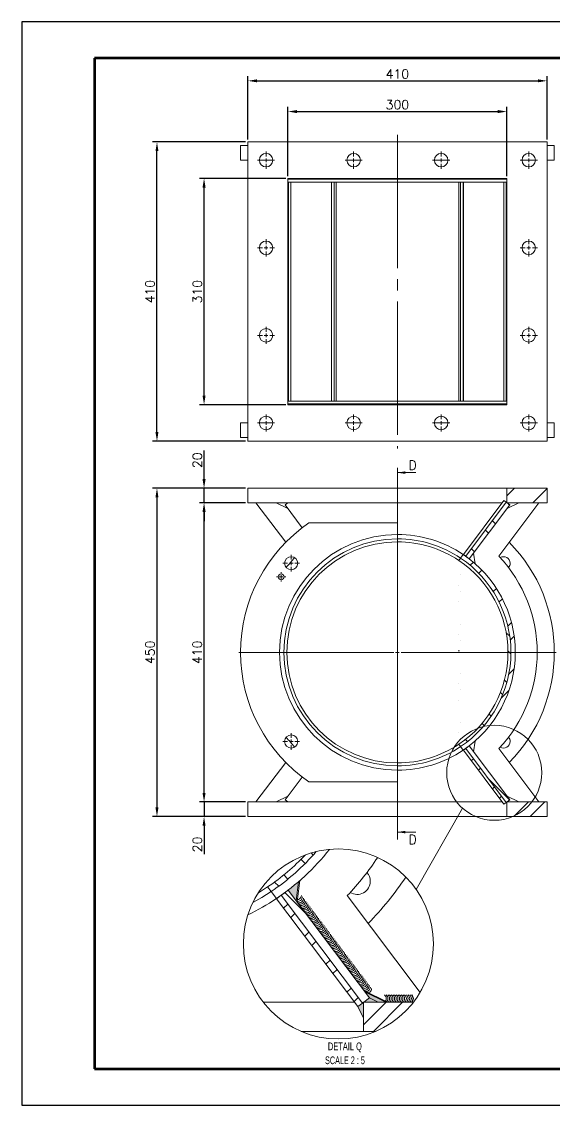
# Model space of a CAD drawing. Header units: millimetres. Extents: x -673 to 1427, y -743 to 742.
# Drawn here: x -673 to 57, y -743 to 742 of the extents above; entities that cross this region are included whole.
import ezdxf

# ---------------------------------------------------------------- set-up
doc = ezdxf.new("R2010")
doc.units = ezdxf.units.MM
doc.header["$LTSCALE"] = 12
doc.header["$MEASUREMENT"] = 0
doc.header["$PDSIZE"] = -3
doc.linetypes.add('SLD-Center', pattern=[19.05, 15.24, -1.27, 1.27, -1.27])
doc.linetypes.add('SLD-Solid', pattern=[0])
doc.layers.get('0').update_dxf_attribs({"color": 6})
doc.layers.add('Frame-title', color=6, linetype='Continuous')
doc.layers.add('mainline', color=3, linetype='Continuous')
doc.styles.add('SLDTEXTSTYLE2', font='TXT', dxfattribs={"width": 0.7})
doc.styles.add('SLDTEXTSTYLE3', font='TXT', dxfattribs={"width": 0.645455})
doc.styles.get("Standard").update_dxf_attribs({"font": 'romans.shx'})
doc.dimstyles.new('ISO-25', dxfattribs={"dimtxt": 2.5, "dimasz": 2.5, "dimexe": 1.25, "dimexo": 0.625, "dimtad": 1, "dimtxsty": 'Standard', "dimcen": 2.5, "dimadec": 0, "dimazin": 0, "dimtfac": 1, "dimtmove": 0, "dimatfit": 3, "dimfxl": 0, "dimarcsym": 0})
pattern_1 = [(45, (-595.74, -742.603), (-33.676, 33.676), []), (45, (-573.29, -742.603), (-33.676, 33.676), [])]
pattern_2 = [(135, (-595.74, -742.603), (-33.676, -33.676), []), (135, (-595.74, -720.153), (-33.676, -33.676), [])]

# ---------------------------------------------------------------- blocks, each defined once
blk = doc.blocks.new('*D30')
at = {"color": 0, "linetype": 'SLD-Solid', "lineweight": -2}
for p, q in [((-365.7, 103.1), (-493.4, 103.1)), ((-487.1, 90.6), (-487.1, -334.4)), ((-365.7, -346.9), (-493.4, -346.9))]:
    blk.add_line(p, q, dxfattribs=at)
at = {"color": 0, "linetype": 'SLD-Solid'}
for points in [[(-489.2, 90.6), (-485.1, 90.6), (-487.1, 103.1)], [(-489.2, -334.4), (-485.1, -334.4), (-487.1, -346.9)]]:
    blk.add_solid(points, dxfattribs=at)
at = {"layer": 'Defpoints', "color": 0, "linetype": 'SLD-Solid'}
for p in [(-362.6, 103.1), (-487.1, -346.9), (-362.6, -346.9)]:
    blk.add_point(p, dxfattribs=at)
at = {"color": 7, "linetype": 'SLD-Solid', "lineweight": 0, "insert": (-502.8, -121.9), "char_height": 12.5, "attachment_point": 2, "rotation": 90}
blk.add_mtext('450', dxfattribs=at)
blk = doc.blocks.new('*D31')
at = {"color": 0, "linetype": 'SLD-Solid', "lineweight": -2}
for p, q in [((-422.6, 115.6), (-422.6, 154.6)), ((-365.7, 103.1), (-428.8, 103.1)), ((-422.6, 83.1), (-422.6, 103.1)), ((-365.7, 83.1), (-428.8, 83.1)), ((-422.6, 70.6), (-422.6, 58.1))]:
    blk.add_line(p, q, dxfattribs=at)
at = {"color": 0, "linetype": 'SLD-Solid'}
for points in [[(-424.7, 115.6), (-420.5, 115.6), (-422.6, 103.1)], [(-424.7, 70.6), (-420.5, 70.6), (-422.6, 83.1)]]:
    blk.add_solid(points, dxfattribs=at)
at = {"layer": 'Defpoints', "color": 0, "linetype": 'SLD-Solid'}
for p in [(-422.6, 103.1), (-362.6, 103.1), (-362.6, 83.1)]:
    blk.add_point(p, dxfattribs=at)
at = {"color": 7, "linetype": 'SLD-Solid', "lineweight": 0, "insert": (-438.2, 141.4), "char_height": 12.5, "attachment_point": 2, "rotation": 90}
blk.add_mtext('20', dxfattribs=at)
blk = doc.blocks.new('*D32')
at = {"color": 0, "linetype": 'SLD-Solid', "lineweight": -2}
for p, q in [((-422.6, -314.4), (-422.6, -301.9)), ((-365.7, -326.9), (-428.8, -326.9)), ((-422.6, -326.9), (-422.6, -346.9)), ((-365.7, -346.9), (-428.8, -346.9)), ((-422.6, -359.4), (-422.6, -398.4))]:
    blk.add_line(p, q, dxfattribs=at)
at = {"color": 0, "linetype": 'SLD-Solid'}
for points in [[(-424.7, -314.4), (-420.5, -314.4), (-422.6, -326.9)], [(-424.7, -359.4), (-420.5, -359.4), (-422.6, -346.9)]]:
    blk.add_solid(points, dxfattribs=at)
at = {"layer": 'Defpoints', "color": 0, "linetype": 'SLD-Solid'}
for p in [(-362.6, -326.9), (-422.6, -346.9), (-362.6, -346.9)]:
    blk.add_point(p, dxfattribs=at)
at = {"color": 7, "linetype": 'SLD-Solid', "lineweight": 0, "insert": (-438.2, -385.1), "char_height": 12.5, "attachment_point": 2, "rotation": 90}
blk.add_mtext('20', dxfattribs=at)
blk = doc.blocks.new('SW_CENTERMARKSYMBOL_1')
at = {"color": 0, "linetype": 'SLD-Solid', "lineweight": 0}
for p, q in [((0, 1), (0, 43.5)), ((-1, 0), (-43.5, 0)), ((0, 0), (-0.5, 0)), ((0, 0), (0, 0.5)), ((0, 0), (0, -0.5)), ((0, 0), (0.5, 0)), ((1, 0), (43.5, 0)), ((0, -1), (0, -43.5))]:
    blk.add_line(p, q, dxfattribs=at)
blk = doc.blocks.new('SW_CENTERMARKSYMBOL_2')
at = {"color": 0, "linetype": 'SLD-Solid', "lineweight": 0}
for p, q in [((-1, 0), (-2.3, 0)), ((0, 0), (-0.5, 0)), ((0, 1), (0, 2.3)), ((0, 0), (0, 0.5)), ((0, 0), (0, -0.5)), ((0, 0), (0.5, 0)), ((1, 0), (2.3, 0)), ((0, -1), (0, -2.3))]:
    blk.add_line(p, q, dxfattribs=at)
blk = doc.blocks.new('SW_CENTERMARKSYMBOL_3')
at = {"color": 0, "linetype": 'SLD-Solid', "lineweight": 0}
for p, q in [((-1, 0), (-1.3, 0)), ((0, 0), (-0.5, 0)), ((0, 1), (0, 1.3)), ((0, 0), (0, 0.5)), ((0, 0), (0, -0.5)), ((0, 0), (0.5, 0)), ((1, 0), (1.3, 0)), ((0, -1), (0, -1.3))]:
    blk.add_line(p, q, dxfattribs=at)
blk = doc.blocks.new('SW_CENTERMARKSYMBOL_4')
at = {"color": 0, "linetype": 'SLD-Solid', "lineweight": 0}
for p, q in [((-1, 0), (-2.3, 0)), ((0, 0), (-0.5, 0)), ((0, 1), (0, 2.3)), ((0, 0), (0, 0.5)), ((0, 0), (0, -0.5)), ((0, 0), (0.5, 0)), ((1, 0), (2.3, 0)), ((0, -1), (0, -2.3))]:
    blk.add_line(p, q, dxfattribs=at)
blk = doc.blocks.new('*D33')
at = {"color": 0, "linetype": 'SLD-Solid', "lineweight": -2}
for p, q in [((-362.6, 580.7), (-362.6, 667.6)), ((-350.1, 661.3), (34.9, 661.3)), ((47.4, 580.7), (47.4, 667.6))]:
    blk.add_line(p, q, dxfattribs=at)
at = {"color": 0, "linetype": 'SLD-Solid'}
for points in [[(-350.1, 663.4), (-350.1, 659.3), (-362.6, 661.3)], [(34.9, 663.4), (34.9, 659.3), (47.4, 661.3)]]:
    blk.add_solid(points, dxfattribs=at)
at = {"layer": 'Defpoints', "color": 0, "linetype": 'SLD-Solid'}
for p in [(47.4, 661.3), (-362.6, 577.5), (47.4, 577.5)]:
    blk.add_point(p, dxfattribs=at)
at = {"color": 7, "linetype": 'SLD-Solid', "lineweight": 0, "insert": (-157.6, 677), "char_height": 12.5, "attachment_point": 2}
blk.add_mtext('410', dxfattribs=at)
blk = doc.blocks.new('*D34')
at = {"color": 0, "linetype": 'SLD-Solid', "lineweight": -2}
for p, q in [((-365.7, 577.5), (-493.4, 577.5)), ((-487.1, 180), (-487.1, 565)), ((-365.7, 167.5), (-493.4, 167.5))]:
    blk.add_line(p, q, dxfattribs=at)
at = {"color": 0, "linetype": 'SLD-Solid'}
for points in [[(-489.2, 565), (-485.1, 565), (-487.1, 577.5)], [(-489.2, 180), (-485.1, 180), (-487.1, 167.5)]]:
    blk.add_solid(points, dxfattribs=at)
at = {"layer": 'Defpoints', "color": 0, "linetype": 'SLD-Solid'}
for p in [(-487.1, 577.5), (-362.6, 577.5), (-362.6, 167.5)]:
    blk.add_point(p, dxfattribs=at)
at = {"color": 7, "linetype": 'SLD-Solid', "lineweight": 0, "insert": (-502.8, 372.5), "char_height": 12.5, "attachment_point": 2, "rotation": 90}
blk.add_mtext('410', dxfattribs=at)
blk = doc.blocks.new('*D35')
at = {"color": 0, "linetype": 'SLD-Solid', "lineweight": -2}
for p, q in [((-307.6, 530.7), (-307.6, 625.5)), ((-7.6, 530.7), (-7.6, 625.5)), ((-295.1, 619.2), (-20.1, 619.2))]:
    blk.add_line(p, q, dxfattribs=at)
at = {"color": 0, "linetype": 'SLD-Solid'}
for points in [[(-295.1, 621.3), (-295.1, 617.1), (-307.6, 619.2)], [(-20.1, 621.3), (-20.1, 617.1), (-7.6, 619.2)]]:
    blk.add_solid(points, dxfattribs=at)
at = {"layer": 'Defpoints', "color": 0, "linetype": 'SLD-Solid'}
for p in [(-7.6, 619.2), (-307.6, 527.5), (-7.6, 527.5)]:
    blk.add_point(p, dxfattribs=at)
at = {"color": 7, "linetype": 'SLD-Solid', "lineweight": 0, "insert": (-157.6, 634.8), "char_height": 12.5, "attachment_point": 2}
blk.add_mtext('300', dxfattribs=at)
blk = doc.blocks.new('*D36')
at = {"color": 0, "linetype": 'SLD-Solid', "lineweight": -2}
for p, q in [((-310.7, 527.5), (-428.8, 527.5)), ((-422.6, 230), (-422.6, 515)), ((-310.7, 217.5), (-428.8, 217.5))]:
    blk.add_line(p, q, dxfattribs=at)
at = {"color": 0, "linetype": 'SLD-Solid'}
for points in [[(-424.7, 515), (-420.5, 515), (-422.6, 527.5)], [(-424.7, 230), (-420.5, 230), (-422.6, 217.5)]]:
    blk.add_solid(points, dxfattribs=at)
at = {"layer": 'Defpoints', "color": 0, "linetype": 'SLD-Solid'}
for p in [(-422.6, 527.5), (-307.6, 527.5), (-307.6, 217.5)]:
    blk.add_point(p, dxfattribs=at)
at = {"color": 7, "linetype": 'SLD-Solid', "lineweight": 0, "insert": (-438.2, 372.5), "char_height": 12.5, "attachment_point": 2, "rotation": 90}
blk.add_mtext('310', dxfattribs=at)
blk = doc.blocks.new('SW_CENTERMARKSYMBOL_5')
at = {"color": 0, "linetype": 'SLD-Solid', "lineweight": 0}
for p, q in [((-1, 0), (-2.35, 0)), ((0, 0), (-0.5, 0)), ((0, 1), (0, 2.35)), ((0, 0), (0, 0.5)), ((0, 0), (0, -0.5)), ((0, 0), (0.5, 0)), ((1, 0), (2.35, 0)), ((0, -1), (0, -2.35))]:
    blk.add_line(p, q, dxfattribs=at)
blk = doc.blocks.new('SW_CENTERMARKSYMBOL_6')
at = {"color": 0, "linetype": 'SLD-Solid', "lineweight": 0}
for p, q in [((-1, 0), (-2.35, 0)), ((0, 0), (-0.5, 0)), ((0, 1), (0, 2.35)), ((0, 0), (0, 0.5)), ((0, 0), (0, -0.5)), ((0, 0), (0.5, 0)), ((1, 0), (2.35, 0)), ((0, -1), (0, -2.35))]:
    blk.add_line(p, q, dxfattribs=at)
blk = doc.blocks.new('SW_CENTERMARKSYMBOL_7')
at = {"color": 0, "linetype": 'SLD-Solid', "lineweight": 0}
for p, q in [((-1, 0), (-2.35, 0)), ((0, 0), (-0.5, 0)), ((0, 1), (0, 2.35)), ((0, 0), (0, 0.5)), ((0, 0), (0, -0.5)), ((0, 0), (0.5, 0)), ((1, 0), (2.35, 0)), ((0, -1), (0, -2.35))]:
    blk.add_line(p, q, dxfattribs=at)
blk = doc.blocks.new('SW_CENTERMARKSYMBOL_8')
at = {"color": 0, "linetype": 'SLD-Solid', "lineweight": 0}
for p, q in [((-1, 0), (-2.35, 0)), ((0, 0), (-0.5, 0)), ((0, 1), (0, 2.35)), ((0, 0), (0, 0.5)), ((0, 0), (0, -0.5)), ((0, 0), (0.5, 0)), ((1, 0), (2.35, 0)), ((0, -1), (0, -2.35))]:
    blk.add_line(p, q, dxfattribs=at)
blk = doc.blocks.new('SW_CENTERMARKSYMBOL_9')
at = {"color": 0, "linetype": 'SLD-Solid', "lineweight": 0}
for p, q in [((-1, 0), (-2.35, 0)), ((0, 0), (-0.5, 0)), ((0, 1), (0, 2.35)), ((0, 0), (0, 0.5)), ((0, 0), (0, -0.5)), ((0, 0), (0.5, 0)), ((1, 0), (2.35, 0)), ((0, -1), (0, -2.35))]:
    blk.add_line(p, q, dxfattribs=at)
blk = doc.blocks.new('SW_CENTERMARKSYMBOL_10')
at = {"color": 0, "linetype": 'SLD-Solid', "lineweight": 0}
for p, q in [((-1, 0), (-2.35, 0)), ((0, 0), (-0.5, 0)), ((0, 1), (0, 2.35)), ((0, 0), (0, 0.5)), ((0, 0), (0, -0.5)), ((0, 0), (0.5, 0)), ((1, 0), (2.35, 0)), ((0, -1), (0, -2.35))]:
    blk.add_line(p, q, dxfattribs=at)
blk = doc.blocks.new('SW_CENTERMARKSYMBOL_11')
at = {"color": 0, "linetype": 'SLD-Solid', "lineweight": 0}
for p, q in [((-1, 0), (-2.35, 0)), ((0, 0), (-0.5, 0)), ((0, 1), (0, 2.35)), ((0, 0), (0, 0.5)), ((0, 0), (0, -0.5)), ((0, 0), (0.5, 0)), ((1, 0), (2.35, 0)), ((0, -1), (0, -2.35))]:
    blk.add_line(p, q, dxfattribs=at)
blk = doc.blocks.new('SW_CENTERMARKSYMBOL_12')
at = {"color": 0, "linetype": 'SLD-Solid', "lineweight": 0}
for p, q in [((-1, 0), (-2.35, 0)), ((0, 0), (-0.5, 0)), ((0, 1), (0, 2.35)), ((0, 0), (0, 0.5)), ((0, 0), (0, -0.5)), ((0, 0), (0.5, 0)), ((1, 0), (2.35, 0)), ((0, -1), (0, -2.35))]:
    blk.add_line(p, q, dxfattribs=at)
blk = doc.blocks.new('SW_CENTERMARKSYMBOL_13')
at = {"color": 0, "linetype": 'SLD-Solid', "lineweight": 0}
for p, q in [((-1, 0), (-2.35, 0)), ((0, 0), (-0.5, 0)), ((0, 1), (0, 2.35)), ((0, 0), (0, 0.5)), ((0, 0), (0, -0.5)), ((0, 0), (0.5, 0)), ((1, 0), (2.35, 0)), ((0, -1), (0, -2.35))]:
    blk.add_line(p, q, dxfattribs=at)
blk = doc.blocks.new('SW_CENTERMARKSYMBOL_14')
at = {"color": 0, "linetype": 'SLD-Solid', "lineweight": 0}
for p, q in [((-1, 0), (-2.35, 0)), ((0, 0), (-0.5, 0)), ((0, 1), (0, 2.35)), ((0, 0), (0, 0.5)), ((0, 0), (0, -0.5)), ((0, 0), (0.5, 0)), ((1, 0), (2.35, 0)), ((0, -1), (0, -2.35))]:
    blk.add_line(p, q, dxfattribs=at)
blk = doc.blocks.new('SW_CENTERMARKSYMBOL_15')
at = {"color": 0, "linetype": 'SLD-Solid', "lineweight": 0}
for p, q in [((-1, 0), (-2.35, 0)), ((0, 0), (-0.5, 0)), ((0, 1), (0, 2.35)), ((0, 0), (0, 0.5)), ((0, 0), (0, -0.5)), ((0, 0), (0.5, 0)), ((1, 0), (2.35, 0)), ((0, -1), (0, -2.35))]:
    blk.add_line(p, q, dxfattribs=at)
blk = doc.blocks.new('SW_CENTERMARKSYMBOL_16')
at = {"color": 0, "linetype": 'SLD-Solid', "lineweight": 0}
for p, q in [((-1, 0), (-2.35, 0)), ((0, 0), (-0.5, 0)), ((0, 1), (0, 2.35)), ((0, 0), (0, 0.5)), ((0, 0), (0, -0.5)), ((0, 0), (0.5, 0)), ((1, 0), (2.35, 0)), ((0, -1), (0, -2.35))]:
    blk.add_line(p, q, dxfattribs=at)
blk = doc.blocks.new('SW_HATCH_3')
at = {"color": 0, "linetype": 'SLD-Solid', "lineweight": 0}
for p, q in [((7.27, 6.2), (8.4, 5.07)), ((9.99, 7.97), (10.59, 7.37)), ((0, 0), (1.15, -1.15)), ((2.54, 1.95), (3.68, 0.81)), ((2.86, -2.86), (8.5, -8.5)), ((3.63, -6.03), (2.49, -7.17)), ((5.56, -8.59), (4.42, -9.73)), ((9.42, -13.71), (8.28, -14.85)), ((11.35, -16.27), (10.21, -17.41)), ((15.21, -21.39), (14.07, -22.53)), ((17.14, -23.95), (15.99, -25.09)), ((21, -29.07), (19.85, -30.21)), ((22.93, -31.63), (21.78, -32.77)), ((23.76, -32.74), (24.16, -33.14)), ((30.59, -32.95), (24.42, -39.12)), ((35.08, -32.95), (27.08, -40.95))]:
    blk.add_line(p, q, dxfattribs=at)
blk = doc.blocks.new('SW_NOTE_40')
at = {"color": 0, "linetype": 'Continuous', "lineweight": 0, "attachment_point": 2}
for s, insert, char_height, style in [('DETAIL Q', (4.66, 2.73), 2.117, 'SLDTEXTSTYLE2'), ('SCALE 2 : 5', (4.68, -1.09), 2.1167, 'SLDTEXTSTYLE3')]:
    blk.add_mtext(s, dxfattribs=dict(at, insert=insert, char_height=char_height, style=style))
blk = doc.blocks.new('*D48')
at = {"color": 0, "linetype": 'SLD-Solid', "lineweight": -2}
for p, q in [((-365.7, 83.1), (-428.8, 83.1)), ((-422.6, -314.4), (-422.6, 70.6)), ((-365.7, -326.9), (-428.8, -326.9))]:
    blk.add_line(p, q, dxfattribs=at)
at = {"color": 0, "linetype": 'SLD-Solid'}
for points in [[(-424.7, 70.6), (-420.5, 70.6), (-422.6, 83.1)], [(-424.7, -314.4), (-420.5, -314.4), (-422.6, -326.9)]]:
    blk.add_solid(points, dxfattribs=at)
at = {"layer": 'Defpoints', "color": 0, "linetype": 'SLD-Solid'}
for p in [(-422.6, 83.1), (-362.6, 83.1), (-362.6, -326.9)]:
    blk.add_point(p, dxfattribs=at)
at = {"color": 7, "linetype": 'SLD-Solid', "lineweight": 0, "insert": (-432, -121.9), "char_height": 12.5, "attachment_point": 5, "rotation": 90}
blk.add_mtext('410', dxfattribs=at)

msp = doc.modelspace()

# ---------------------------------------------------------------- hatches: boundary and pattern name
at = {"linetype": 'SLD-Solid', "lineweight": 0}
h = msp.add_hatch(dxfattribs=at)
h.set_pattern_fill('ANSI32', scale=5, style=0)
h.set_pattern_definition(pattern_1)
h.paths.add_polyline_path([(47.409, 83.119), (47.409, 103.119), (-7.591, 103.119), (-7.591, 83.119)], flags=0)
h = msp.add_hatch(dxfattribs=at)
h.set_pattern_fill('ANSI32', scale=5, style=0)
h.set_pattern_definition(pattern_1)
h.paths.add_polyline_path([(-11.584, 86.128), (-67.247, 12.26), (-64.053, 9.853), (-8.389, 83.721)], flags=0)
h = msp.add_hatch(dxfattribs=at)
h.set_pattern_fill('ANSI32', scale=5, angle=90, style=0)
h.set_pattern_definition(pattern_2)
h.paths.add_polyline_path([(-59.261, 6.242), (-3.597, 80.11), (-8.389, 83.721), (-64.053, 9.853)], flags=0)
h = msp.add_hatch(dxfattribs=at)
h.set_pattern_fill('ANSI32', scale=5, angle=90, style=0)
h.set_pattern_definition(pattern_2)
edge = h.paths.add_edge_path(flags=0)
edge.add_line((-73.412, -247.842), (-71.001, -251.042))
edge.add_arc((-157.591, -121.881), 155.5, 303.838191, 416.161809)
edge.add_line((-71.001, 7.279), (-73.412, 4.08))
edge.add_arc((-157.591, -121.881), 151.5, -56.245377, 56.245377, ccw=False)
h = msp.add_hatch(dxfattribs=at)
h.set_pattern_fill('ANSI32', scale=5, style=0)
h.set_pattern_definition(pattern_1)
edge = h.paths.add_edge_path(flags=0)
edge.add_line((-71.001, -251.042), (-67.384, -255.84))
edge.add_arc((-157.591, -121.881), 161.5, 303.955771, 416.044229)
edge.add_line((-67.384, 12.078), (-71.001, 7.279))
edge.add_arc((-157.591, -121.881), 155.5, -56.161809, 56.161809, ccw=False)
h = msp.add_hatch(dxfattribs=at)
h.set_pattern_fill('ANSI32', scale=5, angle=90, style=0)
h.set_pattern_definition(pattern_2)
h.paths.add_polyline_path([(-3.597, -323.872), (-59.261, -250.004), (-64.053, -253.615), (-8.389, -327.483)], flags=0)
h = msp.add_hatch(dxfattribs=at)
h.set_pattern_fill('ANSI32', scale=5, style=0)
h.set_pattern_definition(pattern_1)
h.paths.add_polyline_path([(-67.247, -256.022), (-11.584, -329.89), (-8.389, -327.483), (-64.053, -253.615)], flags=0)
h = msp.add_hatch(dxfattribs=at)
h.set_pattern_fill('ANSI32', scale=5, style=0)
h.set_pattern_definition(pattern_1)
h.paths.add_polyline_path([(47.409, -346.881), (47.409, -326.881), (-7.591, -326.881), (-7.591, -346.881)], flags=0)
for points in [[(-293.285, -436.222), (-295.569, -438.179), (-299.415, -441.375), (-303.309, -444.51), (-307.246, -447.58), (-307.238, -447.59), (-296.413, -461.955)], [(-202.209, -586.968), (-195.912, -595.325), (-191.377, -601.344), (-173.377, -601.344)]]:
    msp.add_hatch(color=7, dxfattribs=at).paths.add_polyline_path(points, flags=0)

# ---------------------------------------------------------------- linework, layer by layer
at = {"color": 7, "linetype": 'SLD-Center', "lineweight": 0}
msp.add_line((-157.591, 587.534), (-157.591, 157.534), dxfattribs=at)
at = {"color": 7, "linetype": 'SLD-Solid', "lineweight": 15}
for p, q in [((-372.591, 572.534), (-372.591, 552.534)), ((-372.591, 572.534), (-362.591, 572.534)), ((-362.591, 167.534), (-362.591, 577.534)), ((-362.591, 577.534), (47.409, 577.534)), ((47.409, 577.534), (47.409, 167.534)), ((47.409, 572.534), (57.409, 572.534)), ((57.409, 552.534), (57.409, 572.534)), ((-372.591, 552.534), (-362.591, 552.534)), ((-346.841, 552.534), (-328.341, 552.534)), ((-226.841, 552.534), (-208.341, 552.534)), ((-106.841, 552.534), (-88.341, 552.534)), ((13.159, 552.534), (31.659, 552.534)), ((47.409, 552.534), (57.409, 552.534)), ((-307.591, 527.534), (-7.591, 527.534)), ((-307.591, 217.534), (-307.591, 527.534)), ((-7.591, 526.534), (-307.591, 526.534)), ((-307.591, 522.534), (-306.792, 522.534)), ((-306.792, 522.534), (-303.597, 522.534)), ((-306.792, 522.534), (-306.792, 222.534)), ((-303.597, 522.534), (-303.597, 222.534)), ((-303.597, 522.534), (-301.33, 522.534)), ((-13.851, 522.534), (-301.33, 522.534)), ((-247.934, 522.534), (-247.934, 222.534)), ((-247.797, 222.534), (-247.797, 522.534)), ((-244.181, 222.534), (-244.181, 522.534)), ((-241.77, 222.534), (-241.77, 522.534)), ((-73.412, 522.534), (-73.412, 222.534)), ((-71.001, 522.534), (-71.001, 222.534)), ((-67.384, 522.534), (-67.384, 222.534)), ((-67.247, 522.534), (-67.247, 222.534)), ((-11.584, 522.534), (-13.851, 522.534)), ((-11.584, 522.534), (-11.584, 222.534)), ((-8.389, 522.534), (-11.584, 522.534)), ((-8.389, 522.534), (-8.389, 222.534)), ((-7.591, 522.534), (-8.389, 522.534)), ((-7.591, 527.534), (-7.591, 217.534)), ((-307.591, 222.534), (-306.792, 222.534)), ((-307.591, 218.534), (-7.591, 218.534)), ((-7.591, 217.534), (-307.591, 217.534)), ((-306.792, 222.534), (-303.597, 222.534)), ((-303.597, 222.534), (-301.33, 222.534)), ((-13.851, 222.534), (-301.33, 222.534)), ((-11.584, 222.534), (-13.851, 222.534)), ((-8.389, 222.534), (-11.584, 222.534)), ((-7.591, 222.534), (-8.389, 222.534)), ((-372.591, 192.534), (-372.591, 172.534)), ((-372.591, 192.534), (-362.591, 192.534)), ((-346.841, 192.534), (-328.341, 192.534)), ((-226.841, 192.534), (-208.341, 192.534)), ((-106.841, 192.534), (-88.341, 192.534)), ((13.159, 192.534), (31.659, 192.534)), ((47.409, 192.534), (57.409, 192.534)), ((57.409, 172.534), (57.409, 192.534)), ((-372.591, 172.534), (-362.591, 172.534)), ((47.409, 167.534), (-362.591, 167.534)), ((47.409, 172.534), (57.409, 172.534)), ((-362.591, 83.119), (-362.591, 103.119)), ((-157.591, 103.119), (-362.591, 103.119)), ((-157.591, 103.119), (-157.591, 83.119)), ((-157.591, 103.119), (-7.591, 103.119)), ((-7.591, 83.119), (-7.591, 103.119)), ((47.409, 103.119), (-7.591, 103.119)), ((47.409, 83.119), (47.409, 103.119)), ((-157.591, 83.119), (-362.591, 83.119)), ((-310.687, 29.071), (-351.415, 83.119)), ((-307.833, 75.133), (-323.851, 83.119)), ((-311.584, 80.11), (-307.591, 83.119)), ((-288.115, 48.965), (-311.584, 80.11)), ((-13.851, 83.119), (-157.591, 83.119)), ((-157.591, 83.119), (-157.591, 55.619)), ((-11.584, 86.128), (-67.247, 12.26)), ((-8.389, 83.721), (-64.053, 9.853)), ((-59.261, 6.242), (-3.597, 80.11)), ((-18.809, 10.074), (36.234, 83.119)), ((-8.389, 83.721), (-11.584, 86.128)), ((-3.597, 80.11), (-8.389, 83.721)), ((-7.591, 83.119), (47.409, 83.119)), ((-7.348, 75.133), (8.67, 83.119)), ((-278.911, 55.619), (-157.591, 55.619)), ((-157.591, 55.619), (-157.591, 39.619)), ((-157.591, 39.619), (-157.591, 33.619)), ((-157.591, 33.619), (-157.591, 29.619)), ((-71.001, 7.279), (-73.412, 4.08)), ((-67.384, 12.078), (-71.001, 7.279)), ((-67.247, 12.26), (-64.053, 9.853)), ((-64.053, 9.853), (-59.261, 6.242)), ((-59.265, 6.237), (-59.261, 6.242)), ((-53.246, 14.223), (-51.194, -0.382)), ((-73.412, -247.842), (-71.001, -251.042)), ((-71.001, -251.042), (-67.384, -255.84)), ((-59.261, -250.004), (-64.053, -253.615)), ((-59.265, -249.999), (-59.261, -250.004)), ((-3.597, -323.872), (-59.261, -250.004)), ((-51.271, -243.447), (-53.193, -258.057)), ((-64.053, -253.615), (-67.247, -256.022)), ((-67.247, -256.022), (-11.584, -329.89)), ((-64.053, -253.615), (-8.389, -327.483)), ((36.234, -326.881), (-18.809, -253.836)), ((-351.415, -326.881), (-310.687, -272.833)), ((-157.591, -273.381), (-157.591, -277.381)), ((-157.591, -277.381), (-157.591, -283.381)), ((-288.115, -292.727), (-311.584, -323.872)), ((-157.591, -283.381), (-157.591, -299.381)), ((-278.911, -299.381), (-157.591, -299.381)), ((-157.591, -299.381), (-157.591, -326.881)), ((-323.851, -326.881), (-307.833, -318.895)), ((-311.584, -323.872), (-307.591, -326.881)), ((-8.389, -327.483), (-3.597, -323.872)), ((8.67, -326.881), (-7.348, -318.895)), ((-362.591, -326.881), (-362.591, -346.881)), ((-362.591, -326.881), (-157.591, -326.881)), ((-13.851, -326.881), (-157.591, -326.881)), ((-157.591, -326.881), (-157.591, -346.881)), ((-11.584, -329.89), (-8.389, -327.483)), ((-7.591, -346.881), (-7.591, -326.881)), ((47.409, -326.881), (-7.591, -326.881)), ((47.409, -346.881), (47.409, -326.881)), ((-362.591, -346.881), (-157.591, -346.881)), ((-7.591, -346.881), (-157.591, -346.881)), ((-7.591, -346.881), (47.409, -346.881)), ((-335.54, -443.265), (-330.718, -449.664)), ((-291.258, -434.476), (-295.102, -463.695)), ((-330.718, -449.664), (-323.485, -459.262)), ((-316.822, -454.812), (-323.211, -459.626)), ((-323.211, -459.626), (-211.884, -607.362)), ((-307.238, -447.59), (-316.822, -454.812)), ((-316.822, -454.812), (-205.495, -602.547)), ((-307.246, -447.58), (-307.238, -447.59)), ((-195.912, -595.325), (-307.238, -447.59)), ((-126.474, -587.774), (-226.336, -455.253)), ((-171.377, -601.344), (-203.413, -585.371)), ((-216.419, -601.344), (-341.328, -601.344)), ((-211.884, -607.362), (-205.495, -602.547)), ((-205.495, -602.547), (-195.912, -595.325)), ((-203.898, -641.344), (-203.898, -601.344)), ((-135.707, -601.344), (-203.898, -601.344)), ((-203.898, -641.344), (-289.302, -641.344)), ((-203.898, -641.344), (-187.732, -641.344))]:
    msp.add_line(p, q, dxfattribs=at)
at = {"color": 7, "linetype": 'SLD-Solid', "lineweight": 0}
for p, q in [((-157.591, 130.918), (-157.591, -378.18)), ((-132.341, 124.418), (-157.591, 124.418)), ((-68.406, -335.365), (-131.962, -446.634)), ((-132.341, -368.18), (-157.591, -368.18)), ((-293.285, -436.222), (-296.413, -461.955)), ((-202.209, -586.968), (-173.377, -601.344)), ((-211.884, -607.362), (-203.898, -623.344)), ((-195.912, -595.325), (-183.898, -601.344))]:
    msp.add_line(p, q, dxfattribs=at)
at = {"color": 7, "linetype": 'SLD-Solid', "lineweight": 15, "flags": 128}
for points in [[(-335.54, -443.265), (-348.106, -451.224), (-348.173, -451.262)], [(-330.718, -449.664), (-343.636, -457.871), (-355.71, -464.733)], [(-330.718, -449.664), (-343.636, -457.871), (-355.71, -464.733)]]:
    msp.add_lwpolyline(points, dxfattribs=at)
at = {"color": 7, "linetype": 'SLD-Solid', "lineweight": 15}
for centre, radius in [((-337.591, 552.534), 9.25), ((-217.591, 552.534), 9.25), ((-97.591, 552.534), 9.25), ((22.409, 552.534), 9.25), ((-337.591, 432.534), 9.25), ((22.409, 432.534), 9.25), ((-337.591, 312.534), 9.25), ((22.409, 312.534), 9.25), ((-337.591, 192.534), 9.25), ((-217.591, 192.534), 9.25), ((-97.591, 192.534), 9.25), ((22.409, 192.534), 9.25), ((-303.139, 0.249), 9), ((-316.938, -18.4), 4), ((-303.139, -244.011), 9)]:
    msp.add_circle(centre, radius, dxfattribs=at)
at = {"color": 7, "linetype": 'SLD-Solid', "lineweight": 0}
for centre, radius in [((-24.9, -286.938), 65.099), ((-238.517, -521.452), 130.199)]:
    msp.add_circle(centre, radius, dxfattribs=at)
at = {"color": 7, "linetype": 'SLD-Solid', "lineweight": 15}
for centre, radius, start, end in [((-157.591, -121.881), 215, 124.35252, 235.64748), ((-157.591, -121.881), 161.5, 90, 270), ((-157.591, -121.881), 155.5, 90, 270), ((-157.591, -121.881), 161.5, 56.044229, 90), ((-157.591, -121.881), 155.5, 56.161809, 90), ((-157.591, -121.881), 151.5, 90, 270), ((-157.591, -121.881), 151.5, 56.245377, 90), ((-157.591, -121.881), 215, 315.404147, 44.595853), ((-157.591, -121.881), 191.5, 137.33421, 142.66579), ((-157.591, -121.881), 151.5, 303.754623, 56.245377), ((-157.591, -121.881), 155.5, 303.838191, 56.161809), ((-157.591, -121.881), 161.5, 303.955771, 56.044229), ((-157.591, -121.881), 191.5, 316.444378, 43.555622), ((-12.042, 0.249), 9, 0, 121.741447), ((-12.042, 0.249), 9, 318.258553, 0), ((-157.591, -121.881), 191.5, 217.33421, 222.66579), ((-157.591, -121.881), 151.5, 270, 303.754623), ((-157.591, -121.881), 155.5, 270, 303.838191), ((-12.042, -244.011), 9, 238.258553, 0), ((-12.042, -244.011), 9, 0, 41.741447), ((-157.591, -121.881), 161.5, 270, 303.955771), ((-500.236, -196.28), 296.861, 303.696423, 316.83901), ((-500.694, -195.452), 305.804, 303.768236, 319.307413), ((-501.951, -193.839), 319.842, 303.916202, 321.753729), ((-502.991, -192.134), 381.799, 316.436537, 326.489174), ((-212.801, -435.603), 18, 359.999989, 41.741643), ((-497.195, -197.38), 420.989, 315.348688, 326.503048), ((-212.801, -435.603), 18, 238.258633, 359.999904), ((-502.27, -193.89), 319.978, 295.898972, 303.968607), ((-495.11, -205.565), 306.296, 295.658067, 304.078179)]:
    msp.add_arc(centre, radius, start, end, dxfattribs=at)
at = {"color": 7, "linetype": 'SLD-Solid', "lineweight": 0}
for centre, radius, start, end in [((-295.54, -454.806), 6.316, 254.655895, 359.344097), ((-294.061, -456.768), 6.316, 254.655895, 359.344097), ((-292.583, -458.731), 6.316, 254.655895, 359.344097), ((-291.104, -460.693), 6.316, 254.655895, 359.344097), ((-289.625, -462.655), 6.316, 254.655895, 359.344097), ((-288.146, -464.618), 6.316, 254.655895, 359.344097), ((-286.667, -466.58), 6.316, 254.655895, 359.344097), ((-285.189, -468.543), 6.316, 254.655895, 359.344097), ((-283.71, -470.505), 6.316, 254.655895, 359.344097), ((-282.231, -472.468), 6.316, 254.655895, 359.344097), ((-280.752, -474.43), 6.316, 254.655895, 359.344097), ((-279.273, -476.393), 6.316, 254.655895, 359.344097), ((-277.794, -478.355), 6.316, 254.655895, 359.344097), ((-276.316, -480.318), 6.316, 254.655895, 359.344097), ((-274.837, -482.28), 6.316, 254.655895, 359.344097), ((-273.358, -484.243), 6.316, 254.655895, 359.344097), ((-271.879, -486.205), 6.316, 254.655895, 359.344097), ((-270.4, -488.168), 6.316, 254.655895, 359.344097), ((-268.921, -490.13), 6.316, 254.655895, 359.344097), ((-267.443, -492.092), 6.316, 254.655895, 359.344097), ((-265.964, -494.055), 6.316, 254.655895, 359.344097), ((-264.485, -496.017), 6.316, 254.655895, 359.344097), ((-263.006, -497.98), 6.316, 254.655895, 359.344097), ((-261.527, -499.942), 6.316, 254.655895, 359.344097), ((-260.048, -501.905), 6.316, 254.655895, 359.344097), ((-258.57, -503.867), 6.316, 254.655895, 359.344097), ((-257.091, -505.83), 6.316, 254.655895, 359.344097), ((-255.612, -507.792), 6.316, 254.655895, 359.344097), ((-254.133, -509.755), 6.316, 254.655895, 359.344097), ((-252.654, -511.717), 6.316, 254.655895, 359.344097), ((-251.176, -513.68), 6.316, 254.655895, 359.344097), ((-249.697, -515.642), 6.316, 254.655895, 359.344097), ((-248.218, -517.605), 6.316, 254.655895, 359.344097), ((-246.739, -519.567), 6.316, 254.655895, 359.344097), ((-245.26, -521.529), 6.316, 254.655895, 359.344097), ((-243.781, -523.492), 6.316, 254.655895, 359.344097), ((-242.303, -525.454), 6.316, 254.655895, 359.344097), ((-240.824, -527.417), 6.316, 254.655895, 359.344097), ((-239.345, -529.379), 6.316, 254.655895, 359.344097), ((-237.866, -531.342), 6.316, 254.655895, 359.344097), ((-236.387, -533.304), 6.316, 254.655895, 359.344097), ((-234.908, -535.267), 6.316, 254.655895, 359.344097), ((-233.43, -537.229), 6.316, 254.655895, 359.344097), ((-231.951, -539.192), 6.316, 254.655895, 359.344097), ((-230.472, -541.154), 6.316, 254.655895, 359.344097), ((-228.993, -543.117), 6.316, 254.655895, 359.344097), ((-227.514, -545.079), 6.316, 254.655895, 359.344097), ((-226.035, -547.042), 6.316, 254.655895, 359.344097), ((-224.557, -549.004), 6.316, 254.655895, 359.344097), ((-223.078, -550.967), 6.316, 254.655895, 359.344097), ((-221.599, -552.929), 6.316, 254.655895, 359.344097), ((-220.12, -554.891), 6.316, 254.655895, 359.344097), ((-218.641, -556.854), 6.316, 254.655895, 359.344097), ((-217.163, -558.816), 6.316, 254.655895, 359.344097), ((-215.684, -560.779), 6.316, 254.655895, 359.344097), ((-214.205, -562.741), 6.316, 254.655895, 359.344097), ((-212.726, -564.704), 6.316, 254.655895, 359.344097), ((-211.247, -566.666), 6.316, 254.655895, 359.344097), ((-209.768, -568.629), 6.316, 254.655895, 359.344097), ((-208.29, -570.591), 6.316, 254.655895, 359.344097), ((-206.811, -572.554), 6.316, 254.655895, 359.344097), ((-205.332, -574.516), 6.316, 254.655895, 359.344097), ((-203.853, -576.479), 6.316, 254.655895, 359.344097), ((-202.374, -578.441), 6.316, 254.655895, 359.344097), ((-200.895, -580.404), 6.316, 254.655895, 359.344097), ((-199.417, -582.366), 6.316, 254.655895, 359.344097), ((-179.463, -596.344), 6.605, 310.794357, 49.205643), ((-177.174, -596.344), 6.605, 310.794357, 49.205643), ((-174.884, -596.344), 6.605, 310.794357, 49.205643), ((-172.595, -596.344), 6.605, 310.794357, 49.205643), ((-170.305, -596.344), 6.605, 310.794357, 49.205643), ((-168.016, -596.344), 6.605, 310.794357, 49.205643), ((-165.726, -596.344), 6.605, 310.794357, 49.205643), ((-163.437, -596.344), 6.605, 310.794357, 49.205643), ((-161.147, -596.344), 6.605, 310.794357, 49.205643), ((-158.858, -596.344), 6.605, 310.794357, 49.205643), ((-156.568, -596.344), 6.605, 310.794357, 49.205643), ((-154.279, -596.344), 6.605, 310.794357, 49.205643), ((-151.989, -596.344), 6.605, 310.794357, 49.205643), ((-149.7, -596.344), 6.605, 310.794357, 49.205643), ((-147.41, -596.344), 6.605, 310.794357, 49.205643), ((-145.121, -596.344), 6.605, 310.794357, 49.205643), ((-142.832, -596.344), 6.605, 310.794357, 49.205643), ((-142.311, -596.344), 6.605, 310.794357, 49.205643)]:
    msp.add_arc(centre, radius, start, end, dxfattribs=at)
for points in [[(-157.591, 124.418), (-146.869, 126.133), (-146.869, 122.702)], [(-157.591, -368.18), (-146.869, -369.895), (-146.869, -366.465)], [(-211.884, -607.362), (-203.898, -601.344), (-203.898, -623.344)], [(-195.912, -595.325), (-203.898, -601.344), (-183.898, -601.344)]]:
    msp.add_solid(points, dxfattribs=at)
at = {"layer": 'Frame-title', "color": 179}
for p, q in [((1427.454, 742.389), (-672.546, 742.389)), ((-672.546, 742.389), (-672.546, -742.611)), ((-672.546, -742.611), (1427.454, -742.611))]:
    msp.add_line(p, q, dxfattribs=at)
at = {"layer": 'Frame-title', "lineweight": 60}
for p, q in [((1327.454, 692.389), (-572.546, 692.389)), ((-572.546, 692.389), (-572.546, -692.611)), ((-572.546, -692.611), (1327.454, -692.611))]:
    msp.add_line(p, q, dxfattribs=at)

# ---------------------------------------------------------------- block references
at = {"color": 7, "linetype": 'Continuous', "lineweight": 0, "xscale": 5, "yscale": 5, "zscale": 5}
for name, p in [('SW_CENTERMARKSYMBOL_5', (-337.591, 552.534)), ('SW_CENTERMARKSYMBOL_6', (-217.591, 552.534)), ('SW_CENTERMARKSYMBOL_7', (-97.591, 552.534)), ('SW_CENTERMARKSYMBOL_8', (22.409, 552.534)), ('SW_CENTERMARKSYMBOL_16', (-337.591, 432.534)), ('SW_CENTERMARKSYMBOL_9', (22.409, 432.534)), ('SW_CENTERMARKSYMBOL_15', (-337.591, 312.534)), ('SW_CENTERMARKSYMBOL_10', (22.409, 312.534)), ('SW_CENTERMARKSYMBOL_14', (-337.591, 192.534)), ('SW_CENTERMARKSYMBOL_13', (-217.591, 192.534)), ('SW_CENTERMARKSYMBOL_12', (-97.591, 192.534)), ('SW_CENTERMARKSYMBOL_11', (22.409, 192.534)), ('SW_CENTERMARKSYMBOL_1', (-157.591, -121.881)), ('SW_CENTERMARKSYMBOL_2', (-303.139, 0.249)), ('SW_CENTERMARKSYMBOL_3', (-316.938, -18.4)), ('SW_CENTERMARKSYMBOL_4', (-303.139, -244.011)), ('SW_NOTE_40', (-252.9, -670.149))]:
    msp.add_blockref(name, p, dxfattribs=at)
at = {"color": 7, "linetype": 'SLD-Solid', "lineweight": 0, "xscale": 5, "yscale": 5, "zscale": 5}
msp.add_blockref('SW_HATCH_3', (-325.984, -436.61), dxfattribs=at)

# ---------------------------------------------------------------- texts
at = {"layer": 'mainline', "color": 7, "char_height": 12.5, "attachment_point": 5}
for insert in [(-136.632, 134.649), (-136.632, -378.411)]:
    msp.add_mtext('D', dxfattribs=dict(at, insert=insert))

# ---------------------------------------------------------------- dimensions: what is measured, and where the dimension line sits
at = {"color": 7, "linetype": 'SLD-Solid', "lineweight": 0}
for base, p1, p2, picture, middle in [((47.409, 661.345), (-362.591, 577.534), (47.409, 577.534), '*D33', (-157.591, 661.345)), ((-7.591, 619.222), (-307.591, 527.534), (-7.591, 527.534), '*D35', (-157.591, 619.222))]:
    dim = msp.add_linear_dim(base=base, p1=p1, p2=p2, dimstyle='ISO-25', override={"dimscale": 5, "dimdsep": 46, "dimclrt": 7, "dimadec": 2}, dxfattribs=at)
    dim.commit()
    dim.dimension.update_dxf_attribs({"geometry": picture, "text_midpoint": middle, "dimtype": 160})
for base, p1, p2, picture, middle in [((-487.148, 577.534), (-362.591, 167.534), (-362.591, 577.534), '*D34', (-487.148, 372.534)), ((-422.591, 527.534), (-307.591, 217.534), (-307.591, 527.534), '*D36', (-422.591, 372.534)), ((-422.591, 103.119), (-362.591, 83.119), (-362.591, 103.119), '*D31', (-422.591, 141.363)), ((-487.148, -346.881), (-362.591, 103.119), (-362.591, -346.881), '*D30', (-487.148, -121.881)), ((-422.591, -346.881), (-362.591, -326.881), (-362.591, -346.881), '*D32', (-422.591, -385.125))]:
    dim = msp.add_linear_dim(base=base, p1=p1, p2=p2, angle=90, dimstyle='ISO-25', override={"dimscale": 5, "dimdsep": 46, "dimclrt": 7, "dimadec": 2}, dxfattribs=at)
    dim.commit()
    dim.dimension.update_dxf_attribs({"geometry": picture, "text_midpoint": middle, "dimtype": 160})
dim = msp.add_linear_dim(base=(-422.591, 83.119), p1=(-362.591, -326.881), p2=(-362.591, 83.119), angle=90, dimstyle='ISO-25', override={"dimscale": 5, "dimdsep": 46, "dimclrt": 7, "dimadec": 2}, dxfattribs=at)
dim.commit()
dim.dimension.update_dxf_attribs({"geometry": '*D48', "text_midpoint": (-431.966, -121.881)})

doc.saveas('drawing.dxf')
